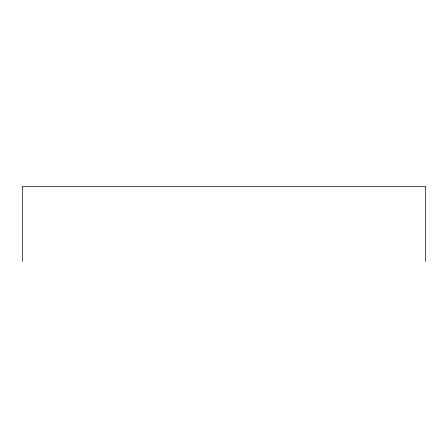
<?xml version="1.0" encoding="UTF-8"?>
<svg xmlns="http://www.w3.org/2000/svg" width="448" height="448" viewBox="0 0 448 448"><rect width="100%" height="100%" fill="white"/><g stroke="black" fill="none" stroke-linecap="round" stroke-linejoin="round"><path stroke-width="0.67" d="M425.6 261.559L425.6 186.441L22.4 186.441L22.4 261.559"/></g></svg>
